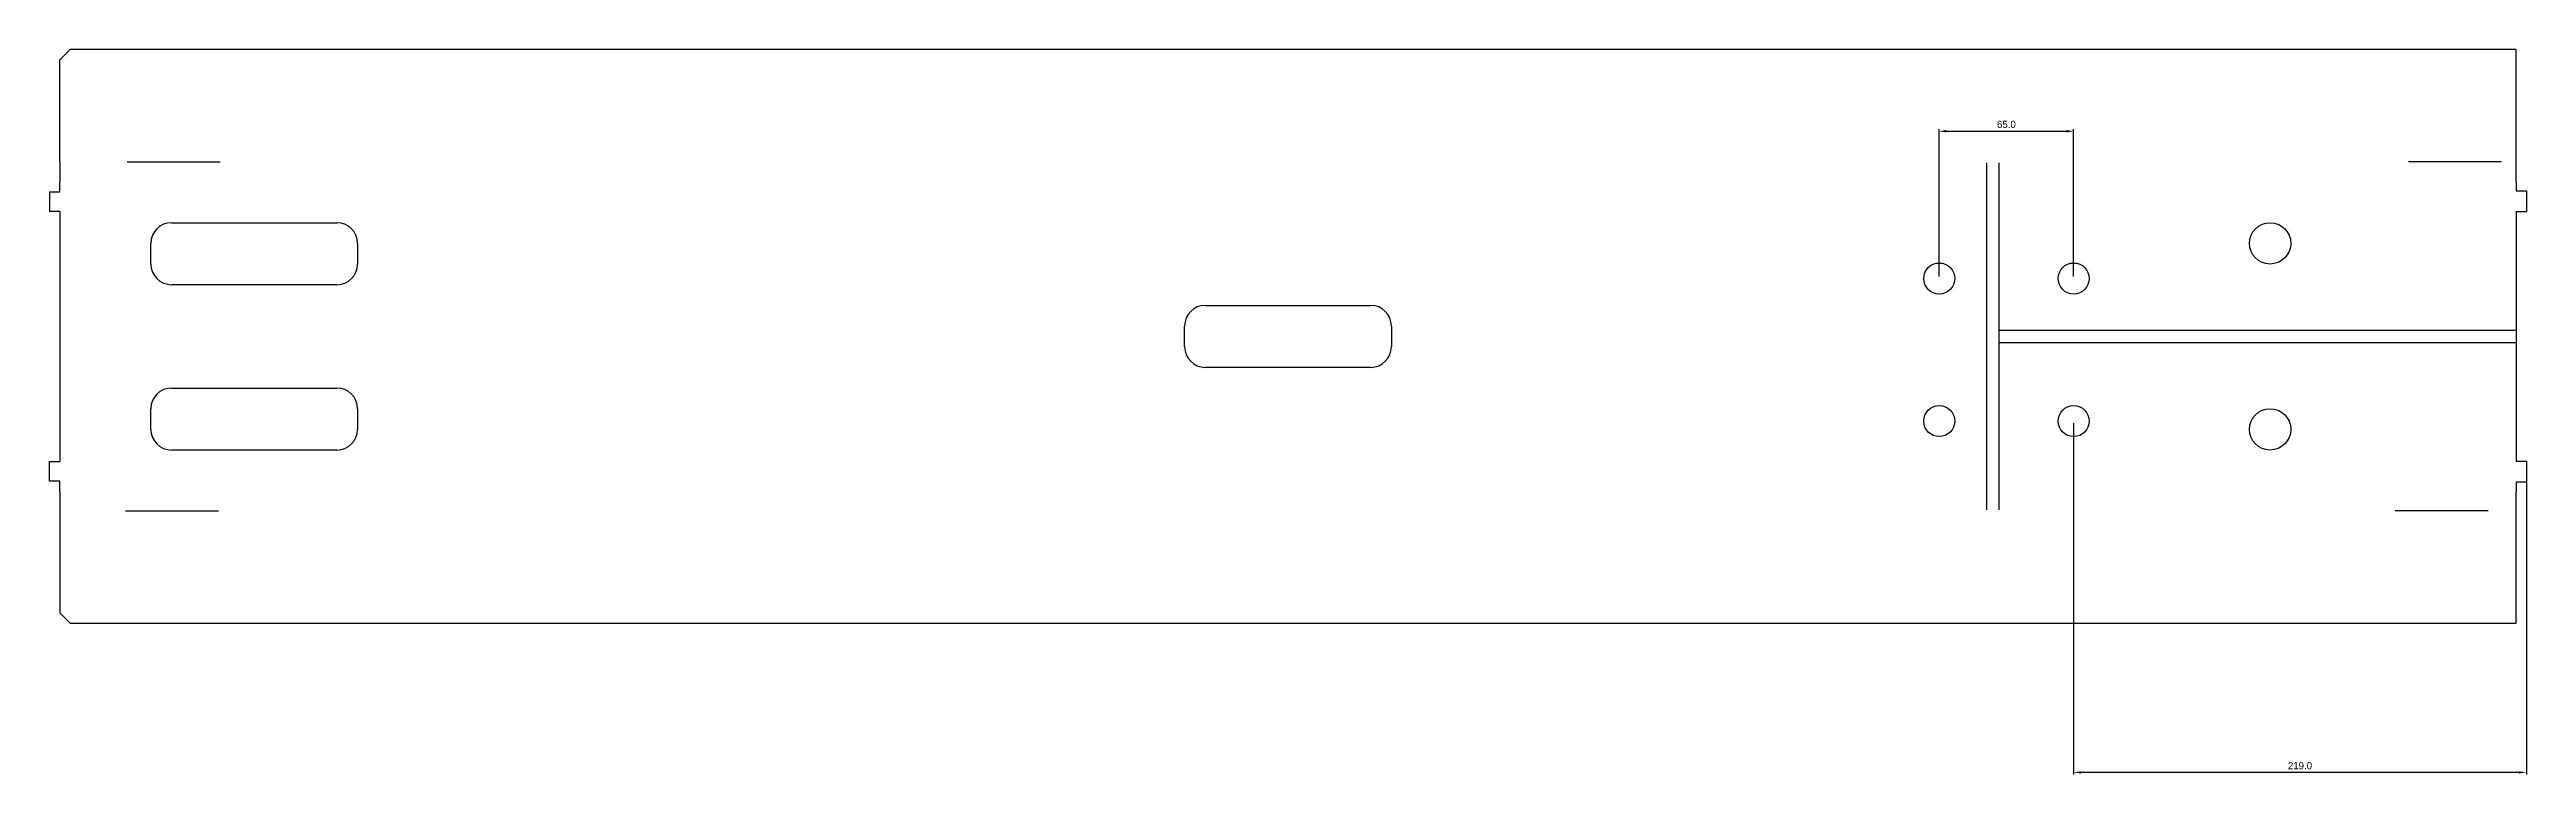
# Model space of a CAD drawing. Extents: x -521 to 4146, y -1144 to 297.
# Drawn here: x 541 to 1739, y -77 to 274 of the extents above; entities that cross this region are included whole.
import ezdxf

# ---------------------------------------------------------------- set-up
doc = ezdxf.new("R2010")
doc.units = 0
doc.header["$PDSIZE"] = -1
doc.linetypes.add('SLD-CONTINUA', pattern=[0])
doc.layers.get('0').update_dxf_attribs({"linetype": 'CONTINUOUS'})
doc.layers.get('Defpoints').update_dxf_attribs({"linetype": 'CONTINUOUS'})
doc.layers.add('MARCADO', color=5, linetype='CONTINUOUS')
doc.dimstyles.new('ISO-25', dxfattribs={"dimtxt": 2.5, "dimasz": 2.5, "dimexe": 1.25, "dimexo": 0.625, "dimtad": 1, "dimdsep": 46, "dimtxsty": 'Standard', "dimcen": 2.5, "dimadec": 0, "dimazin": 0, "dimtfac": 1, "dimtmove": 0, "dimatfit": 3, "dimfxl": 1, "dimarcsym": 0})

# ---------------------------------------------------------------- blocks, each defined once
blk = doc.blocks.new('*D52')
at = {"color": 0, "lineweight": -2, "transparency": 16777216}
for p, q in [((1520.4, 93.4), (1520.4, -76.5)), ((1739.4, 68.9), (1739.4, -76.5)), ((1523.9, -75.5), (1735.9, -75.5))]:
    blk.add_line(p, q, dxfattribs=at)
at = {"color": 0, "transparency": 16777216}
for points in [[(1523.9, -75), (1523.9, -76.1), (1520.4, -75.5)], [(1735.9, -75), (1735.9, -76.1), (1739.4, -75.5)]]:
    blk.add_solid(points, dxfattribs=at)
at = {"layer": 'Defpoints', "color": 0, "transparency": 16777216}
for p in [(1520.4, 94.4), (1739.4, 69.9), (1739.4, -75.5)]:
    blk.add_point(p, dxfattribs=at)
at = {"color": 0, "transparency": 16777216, "insert": (1629.9, -72.3), "char_height": 3.5, "attachment_point": 5}
blk.add_mtext('219.0', dxfattribs=at)
blk = doc.blocks.new('*D53')
at = {"color": 0, "lineweight": -2, "transparency": 16777216}
for p, q in [((1455.4, 164.4), (1455.4, 235.7)), ((1458.9, 234.7), (1516.9, 234.7)), ((1520.4, 164.4), (1520.4, 235.7))]:
    blk.add_line(p, q, dxfattribs=at)
at = {"color": 0, "transparency": 16777216}
for points in [[(1458.9, 235.3), (1458.9, 234.1), (1455.4, 234.7)], [(1516.9, 235.3), (1516.9, 234.1), (1520.4, 234.7)]]:
    blk.add_solid(points, dxfattribs=at)
at = {"layer": 'Defpoints', "color": 0, "transparency": 16777216}
for p in [(1520.4, 234.7), (1455.4, 163.4), (1520.4, 163.4)]:
    blk.add_point(p, dxfattribs=at)
at = {"color": 0, "transparency": 16777216, "insert": (1487.9, 238), "char_height": 3.5, "attachment_point": 5}
blk.add_mtext('65.0', dxfattribs=at)

msp = doc.modelspace()

# ---------------------------------------------------------------- linework, layer by layer
for p, q in [((546.43198707, 269.24326649), (551.43198707, 274.24326649)), ((546.43198707, 219.84326649), (546.43198707, 269.24326649)), ((1734.43199274, 219.84326649), (1734.43199274, 274.24326649)), ((541.43194511, 205.44326693), (541.43194511, 195.94326693)), ((546.43198707, 195.94326693), (546.43198707, 74.94327006)), ((1734.43199274, 195.94326693), (1734.43199274, 74.94327006)), ((541.43194511, 65.44327006), (541.43194511, 74.94327006)), ((546.43198707, 51.04325934), (546.43198707, 1.64325934)), ((1734.43199274, -3.35674066), (1734.43199274, 51.04325934)), ((546.43198707, 1.64325934), (551.43198707, -3.35674066))]:
    msp.add_line(p, q)
at = {"color": 7, "linetype": 'SLD-CONTINUA'}
for p, q in [((1734.43199274, 274.24326649), (551.43198707, 274.24326649)), ((546.43198707, 219.84326649), (546.43198707, 210.44326682)), ((1734.43199274, 210.44326682), (1734.43199274, 219.84326649)), ((541.43194511, 205.44326693), (546.43198707, 205.44326693)), ((546.43198707, 205.44326693), (546.43198707, 210.44326682)), ((1734.43199274, 210.44326682), (1734.43199274, 205.94326693)), ((1734.43199274, 205.94326693), (1739.43199279, 205.94326693)), ((1739.43199279, 205.94326693), (1739.43199279, 195.94326693)), ((546.43198707, 195.94326693), (541.43198702, 195.94326693)), ((1734.43199274, 195.94326693), (1739.43199279, 195.94326693)), ((590.43201664, 170.44326679), (590.43201664, 180.4432647)), ((600.4320071, 190.44326634), (680.43205001, 190.44326634)), ((690.43204048, 180.4432647), (690.43204048, 170.44326679)), ((680.43205001, 160.44326887), (600.4320071, 160.44326887)), ((1100.4320071, 150.44326351), (1180.43199041, 150.44326351)), ((1090.43201664, 130.44326768), (1090.43201664, 140.44326559)), ((1190.43198087, 140.44326559), (1190.43198087, 130.44326768)), ((1180.43199041, 120.44326977), (1100.4320071, 120.44326977)), ((600.4320071, 110.4432644), (680.43205001, 110.4432644)), ((590.43201664, 90.44326112), (590.43201664, 100.44326649)), ((690.43204048, 100.44326649), (690.43204048, 90.44326112)), ((541.43198702, 74.94327006), (546.43198707, 74.94327006)), ((680.43205001, 80.44327066), (600.4320071, 80.44327066)), ((1739.43199279, 74.94327006), (1734.43199274, 74.94327006)), ((1739.43199279, 74.94327006), (1739.43199279, 64.94327006)), ((546.43198707, 65.44327006), (541.43194511, 65.44327006)), ((546.43198707, 60.44325993), (546.43198707, 65.44327006)), ((546.43198707, 60.44325993), (546.43198707, 51.04325934)), ((1734.43199274, 64.94327006), (1734.43199274, 60.44325993)), ((1739.43199279, 64.94327006), (1734.43199274, 64.94327006)), ((1734.43199274, 51.04325934), (1734.43199274, 60.44325993)), ((551.43198707, -3.35674066), (1734.43199274, -3.35674066))]:
    msp.add_line(p, q, dxfattribs=at)
for centre, radius in [((1615.43199279, 180.44326649), 10), ((1455.43199279, 163.44326649), 7.5), ((1520.43199279, 163.44326649), 7.5), ((1455.43199279, 94.44326649), 7.5), ((1520.43199279, 94.44326649), 7.5), ((1615.43199279, 90.44326649), 10)]:
    msp.add_circle(centre, radius, dxfattribs=at)
for centre, start, end in [((600.43199279, 180.44326649), 90, 180), ((680.43199279, 180.44326649), 0, 90), ((600.43199279, 170.44326649), 180, 270), ((680.43199279, 170.44326649), 270, 0), ((1100.43199279, 140.44326649), 90, 180), ((1180.43199279, 140.44326649), 0, 90), ((1100.43199279, 130.44326649), 180, 270), ((1180.43199279, 130.44326649), 270, 0), ((600.43199279, 100.44326649), 90, 180), ((680.43199279, 100.44326649), 0, 90), ((600.43199279, 90.44326649), 180, 270), ((680.43199279, 90.44326649), 270, 0)]:
    msp.add_arc(centre, 10, start, end, dxfattribs=at)
at = {"layer": 'MARCADO'}
for p, q in [((578.93089804, 219.84326649), (623.93089804, 219.84326649)), ((1727.30522488, 219.84326649), (1682.30522488, 219.84326649)), ((578.15520061, 51.04325934), (623.15520061, 51.04325934)), ((1720.86211497, 51.04325934), (1675.86211497, 51.04325934))]:
    msp.add_line(p, q, dxfattribs=at)
at = {"layer": 'MARCADO', "linetype": 'SLD-CONTINUA'}
for p, q in [((1478.43199828, 51.44326654), (1478.43199828, 219.44326148)), ((1484.43198063, 51.44326654), (1484.43198063, 219.44326148)), ((1484.43198063, 138.44326869), (1734.43199274, 138.44326869)), ((1484.43198063, 132.44326398), (1734.43199274, 132.44326398))]:
    msp.add_line(p, q, dxfattribs=at)

# ---------------------------------------------------------------- dimensions: what is measured, and where the dimension line sits
for base, p1, p2, override, picture, middle in [((1520.43199279, 234.70470826), (1455.43199279, 163.44326649), (1520.43199279, 163.44326649), {"dimtxt": 3.5, "dimasz": 3.5, "dimexe": 1, "dimexo": 1, "dimgap": 1.524, "dimtih": 1, "dimtoh": 1, "dimdec": 1, "dimzin": 0, "dimtdec": 1, "dimtzin": 0}, '*D53', (1487.93199279, 237.97870826)), ((1739.43199279, -75.54467798), (1520.43199279, 94.44326649), (1739.43199279, 69.94327006), {"dimtxt": 3.5, "dimasz": 3.5, "dimexe": 1, "dimexo": 1, "dimgap": 1.524, "dimtih": 1, "dimtoh": 1, "dimdec": 1, "dimlfac": 1, "dimzin": 0, "dimtdec": 1, "dimtzin": 0}, '*D52', (1629.93199279, -72.27067798))]:
    dim = msp.add_linear_dim(base=base, p1=p1, p2=p2, dimstyle='ISO-25', override=override)
    dim.commit()
    dim.dimension.update_dxf_attribs({"geometry": picture, "text_midpoint": middle})

doc.saveas('drawing.dxf')
